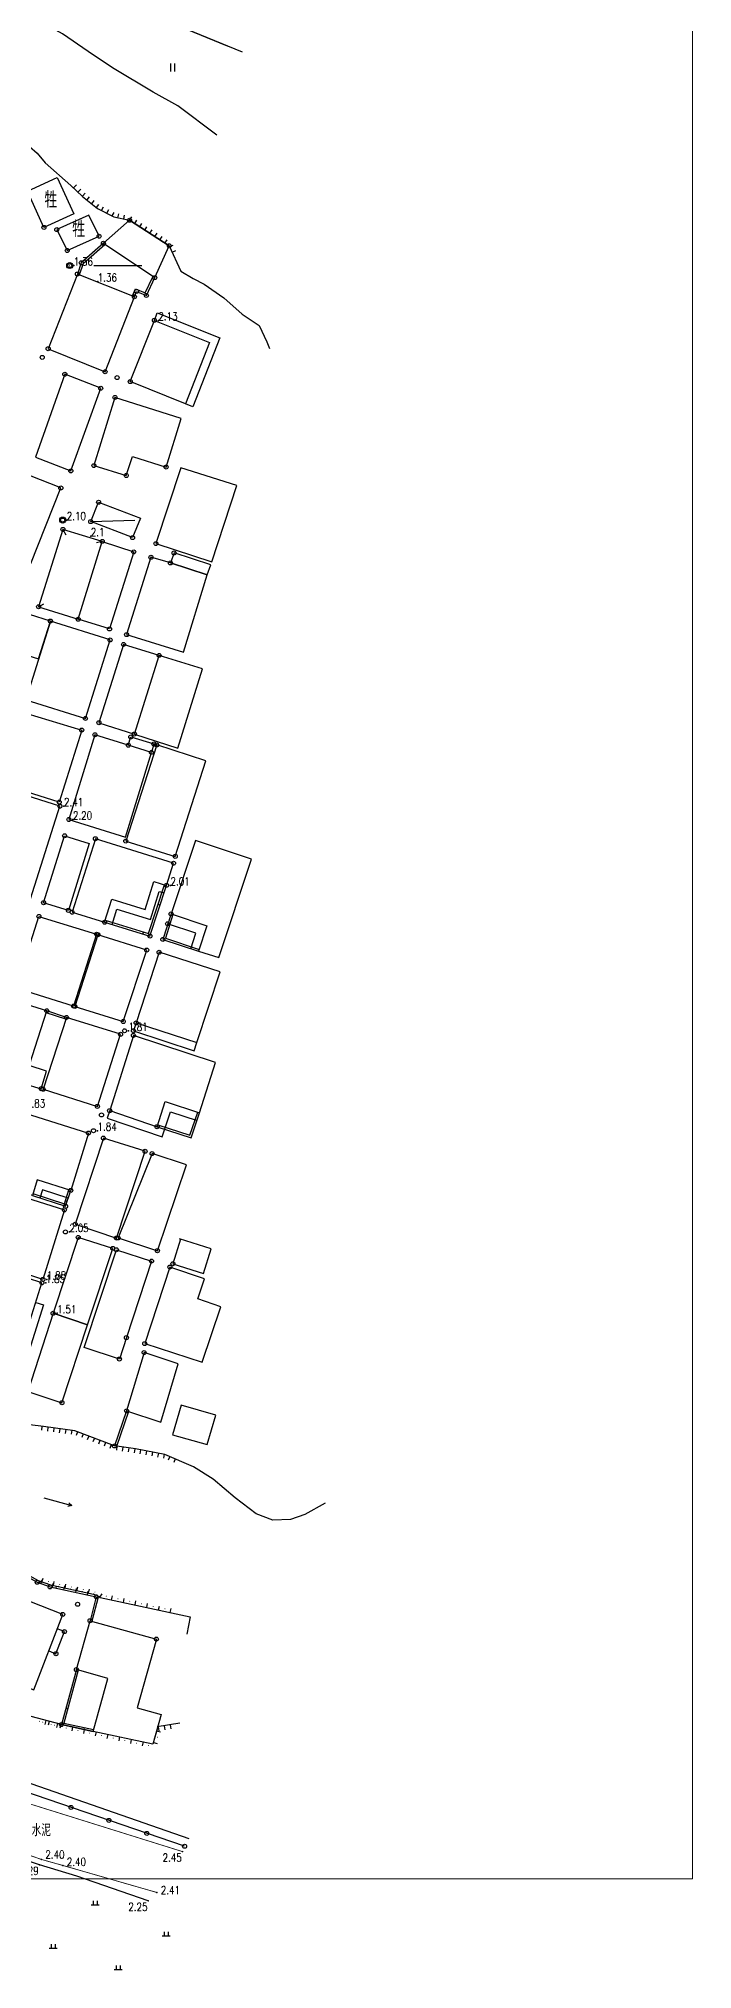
# Model space of a CAD drawing. Extents: x 500036 to 1001740, y 2543128 to 5086681.
# Drawn here: x 500893 to 500974.7, y 2544147.6 to 2544388.8 of the extents above; entities that cross this region are included whole.
import ezdxf
from ezdxf.enums import TextEntityAlignment as Align

# ---------------------------------------------------------------- set-up
doc = ezdxf.new("R2010")
doc.units = 0
doc.header["$LTSCALE"] = 0.5
doc.layers.get('0').update_dxf_attribs({"linetype": 'CONTINUOUS', "lineweight": 5})
doc.layers.add('GCD', color=8, linetype='CONTINUOUS')
doc.layers.add('地形图', color=8, linetype='CONTINUOUS')
doc.styles.add('HZ', font='romans.shx', dxfattribs={"width": 0.8, "bigfont": 'hztxt.shx'})
doc.linetypes.add('10421', pattern='A,2,[150,AAA.SHX,S=1,R=0,X=0,Y=1],1e-11', length=2)

# ---------------------------------------------------------------- blocks, each defined once
blk = doc.blocks.new('gc121')
for p, q in [((-0.5, -1), (-0.5, 1)), ((0.5, -1), (0.5, 1))]:
    blk.add_line(p, q)
blk = doc.blocks.new('VH')
at = {"const_width": 0.000125}
blk.add_lwpolyline([(-0.00006, 0, 1), (0.00006, 0, 1)], format="xyb", close=True, dxfattribs=at)
blk = doc.blocks.new('A501')
for radius in [0.00075, 0.000014]:
    blk.add_circle((0, 0), radius)
blk = doc.blocks.new('HM')
for p, q in [((0, 0), (0.00725, 0)), ((0.00325, 0), (0.00325, 0)), ((0.00635, 0.0005), (0.00725, 0)), ((0.00725, 0), (0.00635, -0.0005))]:
    blk.add_line(p, q)
blk = doc.blocks.new('SE')
at = {"style": 'HZ', "width": 0.8}
blk.add_text('牲', height=0.004, dxfattribs=at).set_placement((-0.00166, -0.00138))
blk = doc.blocks.new('gc119')
for p, q in [((-1, 0), (1, 0)), ((-0.5, 1), (-0.5, 0)), ((0.5, 1), (0.5, 0))]:
    blk.add_line(p, q)
blk = doc.blocks.new('gc170')
at = {"linetype": 'Continuous'}
blk.add_circle((0, 0), 0.5, dxfattribs=at)
blk = doc.blocks.new('GC200')
at = {"linetype": 'Continuous', "const_width": 0.2, "flags": 128}
blk.add_lwpolyline([(-0.1, 0, 1), (0.1, 0, 1)], format="xyb", close=True, dxfattribs=at)

msp = doc.modelspace()

# ---------------------------------------------------------------- linework, layer by layer
msp.add_lwpolyline([(500612.923, 2544631.656), (500974.652, 2544631.656), (500974.652, 2544158.863), (500612.923, 2544158.863)], close=True)
at = {"layer": '地形图'}
for p, q in [((500916.61, 2544387.867), (500856.735, 2544412.423)), ((500896.04, 2544327.48), (500896.389, 2544326.816)), ((500900.96, 2544325.97), (500900.233, 2544325.784)), ((500893.01, 2544317.81), (500893.675, 2544318.156))]:
    msp.add_line(p, q, dxfattribs=at)
at = {"layer": '地形图', "linetype": 'Continuous'}
for p, q in [((500897.38, 2544370.145), (500897.724, 2544370.507)), ((500897.924, 2544369.629), (500898.268, 2544369.991)), ((500898.468, 2544369.112), (500898.812, 2544369.475)), ((500899.05, 2544368.639), (500899.363, 2544369.029)), ((500899.634, 2544368.169), (500899.947, 2544368.559)), ((500900.218, 2544367.699), (500900.532, 2544368.088)), ((500900.865, 2544367.325), (500901.095, 2544367.769)), ((500901.532, 2544366.98), (500901.761, 2544367.425)), ((500902.198, 2544366.636), (500902.427, 2544367.08)), ((500902.911, 2544366.42), (500903.018, 2544366.908)), ((500903.643, 2544366.258), (500903.751, 2544366.747)), ((500904.373, 2544366.092), (500904.644, 2544366.512)), ((500905.004, 2544365.686), (500905.274, 2544366.106)), ((500905.635, 2544365.28), (500905.905, 2544365.701)), ((500906.266, 2544364.874), (500906.536, 2544365.295)), ((500906.896, 2544364.469), (500907.167, 2544364.889)), ((500907.527, 2544364.063), (500907.798, 2544364.484)), ((500908.158, 2544363.657), (500908.428, 2544364.078)), ((500908.789, 2544363.252), (500909.059, 2544363.672)), ((500901.09, 2544363.23), (500901.256, 2544363.043)), ((500909.369, 2544362.802), (500909.824, 2544363.008)), ((500909.678, 2544362.119), (500910.134, 2544362.325)), ((500897.905, 2544359.537), (500898.141, 2544359.454)), ((500899.89, 2544360.44), (500905.89, 2544360.44)), ((500904.97, 2544356.54), (500904.74, 2544356.638)), ((500899.51, 2544328.45), (500905.02, 2544328.64)), ((500908.176, 2544280.537), (500907.938, 2544280.615)), ((500909.55, 2544279.43), (500909.788, 2544279.353)), ((500901.25, 2544278.4), (500901.323, 2544278.639)), ((500906.029, 2544276.931), (500906.103, 2544277.17)), ((500896.48, 2544266.5), (500896.4, 2544266.263)), ((500907.8, 2544252.85), (500907.877, 2544253.088)), ((500896.574, 2544243.504), (500896.336, 2544243.581)), ((500903.99, 2544217.34), (500904.226, 2544217.259)), ((500893.426, 2544215.408), (500893.357, 2544214.913)), ((500894.169, 2544215.309), (500894.104, 2544214.813)), ((500894.913, 2544215.211), (500894.847, 2544214.716)), ((500895.656, 2544215.113), (500895.591, 2544214.618)), ((500896.4, 2544215.015), (500896.335, 2544214.52)), ((500897.143, 2544214.918), (500897.078, 2544214.422)), ((500897.866, 2544214.737), (500897.686, 2544214.271)), ((500898.566, 2544214.468), (500898.386, 2544214.001)), ((500899.266, 2544214.198), (500899.086, 2544213.731)), ((500899.966, 2544213.928), (500899.786, 2544213.462)), ((500900.665, 2544213.659), (500900.486, 2544213.192)), ((500901.365, 2544213.389), (500901.186, 2544212.923)), ((500902.065, 2544213.12), (500901.886, 2544212.653)), ((500902.783, 2544212.918), (500902.714, 2544212.423)), ((500903.525, 2544212.814), (500903.456, 2544212.319)), ((500904.268, 2544212.711), (500904.199, 2544212.215)), ((500905.011, 2544212.607), (500904.942, 2544212.112)), ((500905.749, 2544212.473), (500905.657, 2544211.982)), ((500906.486, 2544212.335), (500906.394, 2544211.844)), ((500907.223, 2544212.197), (500907.131, 2544211.706)), ((500907.96, 2544212.059), (500907.868, 2544211.568)), ((500908.698, 2544211.921), (500908.606, 2544211.429)), ((500909.389, 2544211.635), (500909.188, 2544211.177)), ((500910.076, 2544211.333), (500909.875, 2544210.876)), ((500893.278, 2544195.76), (500893.446, 2544196.231)), ((500893.424, 2544195.974), (500893.592, 2544196.445)), ((500894.701, 2544195.292), (500894.806, 2544195.781)), ((500894.85, 2544195.515), (500894.955, 2544196.004)), ((500895.19, 2544195.187), (500895.243, 2544195.431)), ((500896.168, 2544194.977), (500896.273, 2544195.465)), ((500896.316, 2544195.2), (500896.421, 2544195.689)), ((500897.634, 2544194.661), (500897.739, 2544195.15)), ((500897.783, 2544194.885), (500897.888, 2544195.374)), ((500899.101, 2544194.346), (500899.206, 2544194.835)), ((500899.249, 2544194.57), (500899.355, 2544195.059)), ((500900.079, 2544194.136), (500900.131, 2544194.381)), ((500900.2, 2544194.11), (500900.442, 2544194.048)), ((500900.662, 2544194.067), (500900.949, 2544194.477)), ((500902.12, 2544193.733), (500902.226, 2544194.222)), ((500903.587, 2544193.416), (500903.692, 2544193.905)), ((500905.053, 2544193.099), (500905.158, 2544193.588)), ((500906.519, 2544192.782), (500906.624, 2544193.27)), ((500907.985, 2544192.465), (500908.091, 2544192.953)), ((500909.451, 2544192.148), (500909.557, 2544192.636)), ((500897.72, 2544185.01), (500897.961, 2544184.944)), ((500893.916, 2544178.659), (500893.789, 2544178.175)), ((500894.326, 2544178.551), (500894.198, 2544178.068)), ((500895.366, 2544178.277), (500895.239, 2544177.794)), ((500895.776, 2544178.169), (500895.649, 2544177.686)), ((500896.405, 2544180.186), (500896.646, 2544180.12)), ((500908.681, 2544177.986), (500908.762, 2544177.493)), ((500909.421, 2544178.108), (500909.502, 2544177.615)), ((500897.242, 2544177.852), (500897.138, 2544177.363)), ((500898.709, 2544177.539), (500898.605, 2544177.05)), ((500898.676, 2544177.546), (500898.728, 2544177.79)), ((500900.176, 2544177.225), (500900.071, 2544176.736)), ((500901.643, 2544176.912), (500901.538, 2544176.423)), ((500903.11, 2544176.598), (500903.005, 2544176.109)), ((500904.577, 2544176.284), (500904.472, 2544175.795)), ((500906.043, 2544175.971), (500905.939, 2544175.482)), ((500907.346, 2544175.928), (500907.828, 2544175.794)), ((500907.748, 2544177.373), (500908.229, 2544177.239)), ((500907.941, 2544177.865), (500908.022, 2544177.371))]:
    msp.add_line(p, q, dxfattribs=at)
at = {"layer": '地形图', "linetype": '10421', "flags": 128}
for points in [[(500915.277, 2544376.723), (500910.393, 2544380.376), (500907.312, 2544382.098), (500902.249, 2544385.155), (500899.183, 2544387.19), (500896.004, 2544389.391), (500892.138, 2544391.496), (500888.278, 2544392.84), (500883.656, 2544394.192), (500880.2, 2544395.303), (500878.123, 2544395.843), (500875.197, 2544396.556), (500873.069, 2544397.148), (500870.753, 2544397.956), (500868.832, 2544398.863), (500867.069, 2544399.893), (500864.798, 2544400.624), (500862.923, 2544401.474), (500859.972, 2544403.107), (500857.553, 2544404.679), (500855.561, 2544406.064), (500853.395, 2544407.568), (500851.424, 2544408.534), (500849.516, 2544409.603), (500848.14, 2544410.735), (500845.602, 2544413.071), (500845.169, 2544413.673), (500845.079, 2544414.166), (500845.125, 2544414.675), (500845.325, 2544415.132), (500848.943, 2544418.437), (500850.413, 2544420.201), (500851.514, 2544422.163), (500853.106, 2544425.687), (500853.603, 2544427.359), (500853.544, 2544428.454), (500853.385, 2544429.438), (500849.502, 2544440.448), (500848.428, 2544443.163), (500846.62, 2544447.672), (500846.072, 2544448.777), (500845.509, 2544449.617), (500844.518, 2544450.613), (500841.145, 2544453.18), (500840.557, 2544453.485), (500840.041, 2544453.583), (500839.25, 2544453.408), (500838.617, 2544453.195), (500827.709, 2544447.527), (500826.876, 2544447.339), (500826.042, 2544447.273), (500825.235, 2544447.443), (500824.38, 2544447.782), (500819.001, 2544450.733), (500817.124, 2544451.523), (500807.332, 2544454.196), (500807.071, 2544454.194), (500806.879, 2544454.159), (500806.613, 2544453.956), (500806.473, 2544453.695), (500806.433, 2544453.086), (500806.368, 2544452.861), (500806.272, 2544452.759), (500806.108, 2544452.734), (500805.977, 2544452.738), (500796.644, 2544452.959), (500796.302, 2544453.046), (500796.076, 2544453.162), (500795.972, 2544453.418), (500795.953, 2544453.719), (500796.448, 2544465.1), (500796.742, 2544467.81), (500798.096, 2544476.65), (500799.065, 2544479.813), (500800.126, 2544482.424), (500801.606, 2544484.543), (500803.193, 2544485.635), (500804.051, 2544486.455), (500804.482, 2544487.408), (500804.639, 2544488.123), (500804.735, 2544488.84), (500804.682, 2544489.66), (500803.546, 2544492.832), (500802.18, 2544495.703), (500800.886, 2544498.209), (500798.971, 2544501.181), (500796.143, 2544504.725), (500795.279, 2544505.685), (500794.536, 2544506.34), (500792.928, 2544507.519), (500791.229, 2544508.422), (500787.147, 2544510.138), (500787.045, 2544510.311), (500786.987, 2544510.499), (500787.004, 2544510.732), (500787.074, 2544510.978), (500788.132, 2544511.652), (500788.615, 2544512.581), (500789.72, 2544517.383), (500791.928, 2544525.102), (500791.947, 2544525.461), (500791.768, 2544525.759), (500790.488, 2544526.313), (500790.419, 2544526.46), (500790.405, 2544526.599), (500790.459, 2544526.805), (500790.584, 2544526.972), (500793.638, 2544528.839), (500795.048, 2544529.898), (500795.807, 2544530.691), (500796.102, 2544531.754), (500796.278, 2544532.705), (500796.063, 2544534.819), (500794.822, 2544543.158), (500794.504, 2544550.178), (500794.336, 2544551.564), (500793.844, 2544552.436), (500791.976, 2544554.816), (500791.655, 2544555.448), (500791.498, 2544556.068), (500791.673, 2544557.237), (500793.896, 2544564.621), (500794.071, 2544565.615), (500794.043, 2544566.68), (500793.76, 2544567.395), (500793.373, 2544567.825), (500793.003, 2544568.119), (500788.674, 2544570.366), (500787.932, 2544570.894), (500786.866, 2544572.089), (500786.552, 2544572.232), (500786.177, 2544572.213), (500785.911, 2544572.14), (500784.568, 2544571.501), (500784.22, 2544571.462), (500783.936, 2544571.584), (500783.658, 2544571.825), (500781.315, 2544574.679), (500780.792, 2544575.422), (500771.222, 2544592.146), (500768.223, 2544596.959), (500763.422, 2544602.843), (500762.509, 2544604.954), (500762.143, 2544607.438), (500762.796, 2544612.677), (500762.968, 2544615.405), (500762.772, 2544617.437), (500762.56, 2544618.276), (500762.08, 2544619.391), (500759.666, 2544623.396), (500756.845, 2544627.253), (500754.758, 2544629.859), (500748.717, 2544637.332), (500745.772, 2544640.196), (500744.271, 2544641.139), (500739.765, 2544643.47), (500738.856, 2544644.145), (500734.602, 2544647.938), (500727.428, 2544654.943), (500726.662, 2544655.572), (500725.997, 2544656.011), (500718.841, 2544659.675), (500711.369, 2544662.626), (500709.798, 2544663.507), (500708.556, 2544664.648), (500705.02, 2544669.088), (500703.751, 2544670.377), (500702.387, 2544671.362), (500696.804, 2544674.396)], [(500751.828, 2544218.308), (500743.478, 2544223.963), (500741.913, 2544224.655), (500740.268, 2544225.036), (500736.89, 2544224.982), (500735.876, 2544225.105), (500734.744, 2544225.448), (500733.348, 2544226.226), (500727.764, 2544229.804), (500727.332, 2544230.244), (500727.128, 2544230.746), (500726.965, 2544231.359), (500727.073, 2544232.232), (500727.217, 2544232.942), (500729.398, 2544239.246), (500730.008, 2544241.715), (500730.507, 2544243.935), (500731.476, 2544247.418), (500731.594, 2544248.561), (500731.571, 2544249.703), (500731.373, 2544250.471), (500730.65, 2544251.268), (500729.811, 2544251.81), (500726.183, 2544253.815), (500722.683, 2544255.764), (500720.073, 2544256.647), (500718.528, 2544256.899), (500716.433, 2544256.877), (500714.603, 2544256.685), (500712.682, 2544256.304), (500710.228, 2544255.007), (500708.163, 2544253.681), (500706.684, 2544252.215), (500706.497, 2544252.095), (500706.321, 2544252.053), (500706.075, 2544252.112), (500705.858, 2544252.214), (500705.673, 2544252.639), (500705.61, 2544253.066), (500705.593, 2544254.54), (500705.856, 2544258.589), (500706.093, 2544260.71), (500706.62, 2544262.499), (500708.675, 2544267.258), (500710.126, 2544269.807), (500712.118, 2544271.954), (500714.747, 2544274.072), (500719.857, 2544278.15), (500722.382, 2544280.64), (500724.444, 2544284.136), (500726.573, 2544288.956), (500731.579, 2544298.81), (500732.291, 2544300.015), (500732.679, 2544301.597), (500732.535, 2544302.741), (500731.627, 2544303.763), (500725.289, 2544308.511), (500723.841, 2544309.386), (500719.015, 2544310.92), (500718.588, 2544311.351), (500718.38, 2544311.717), (500718.373, 2544312.29), (500718.469, 2544312.792), (500726.375, 2544328.993), (500732.87, 2544343.05), (500734.09, 2544345.607), (500741.539, 2544360.248), (500742.284, 2544361.221), (500744.512, 2544363.276), (500745.077, 2544364.072), (500745.83, 2544365.316), (500750.719, 2544375.332), (500752.034, 2544377.447), (500753.152, 2544379.037), (500756.099, 2544382.681), (500757.179, 2544384.59), (500758.034, 2544387.159), (500759.511, 2544398.075), (500759.989, 2544400.572), (500761.203, 2544404.147), (500763.465, 2544409.907), (500763.937, 2544411.449), (500764.381, 2544413.612), (500766.33, 2544420.699), (500766.992, 2544422.07), (500768.222, 2544422.933), (500770.083, 2544423.655), (500770.995, 2544423.832), (500773.391, 2544423.773), (500776.854, 2544423.336), (500781.317, 2544422.544), (500788.45, 2544420.815), (500792.487, 2544419.489), (500805.896, 2544412.731), (500808.767, 2544410.975), (500817.322, 2544406.853), (500819.274, 2544405.621), (500822.164, 2544403.458), (500825.651, 2544401.178), (500827.528, 2544400.364), (500836.578, 2544397.148), (500847.324, 2544392.841), (500866.073, 2544386.06), (500868.131, 2544385.093), (500869.506, 2544384.103), (500871.51, 2544382.51), (500873.622, 2544381.639), (500875.283, 2544381.37), (500877.148, 2544381.174), (500879.325, 2544380.443), (500882.247, 2544379.286), (500885.09, 2544377.837), (500886.698, 2544377.339), (500888.787, 2544376.723), (500890.343, 2544376.124), (500891.859, 2544375.31), (500892.842, 2544374.501), (500893.834, 2544373.26), (500897.045, 2544370.462)], [(500875.068, 2544179.122), (500874.282, 2544176.933), (500911.784, 2544163.93)], [(500906.704, 2544156.122), (500897.782, 2544159.192), (500893.119, 2544160.622), (500886.968, 2544162.658), (500880.805, 2544164.503), (500879.296, 2544164.778), (500878.047, 2544164.827), (500874.194, 2544164.345)]]:
    msp.add_lwpolyline(points, dxfattribs=at)
at = {"layer": '地形图', "flags": 128}
msp.add_lwpolyline([(500918.46, 2544387.109), (500854.884, 2544413.182), (500760.916, 2544454.659), (500734.3, 2544467.87)], dxfattribs=at)
at = {"layer": '地形图', "linetype": 'Continuous'}
for points in [[(500893.67, 2544365.21), (500891.6, 2544369.72), (500895.326, 2544371.43), (500897.396, 2544366.92)], [(500900.56, 2544364.11), (500899.26, 2544366.72), (500895.28, 2544364.93), (500896.58, 2544362.32)], [(500909.32, 2544362.91), (500904.36, 2544366.1), (500901.09, 2544363.23), (500907.5, 2544358.93)], [(500897.85, 2544359.38), (500894.2, 2544350.05), (500901.31, 2544347.17), (500904.97, 2544356.54)], [(500904.46, 2544345.94), (500907.46, 2544353.59), (500914.35, 2544350.83), (500911.34, 2544343.15)], [(500900.76, 2544345.11), (500896.28, 2544346.86), (500892.6, 2544336.48), (500897.03, 2544334.79)], [(500886.75, 2544332.94), (500888.12, 2544332.371), (500886.235, 2544327.835), (500884.85, 2544328.41), (500884.04, 2544326.46), (500892.05, 2544323.23), (500895.78, 2544332.65), (500887.93, 2544335.74)], [(500910.77, 2544335.18), (500907.65, 2544325.71), (500914.62, 2544323.44), (500917.75, 2544332.97)], [(500899.51, 2544328.45), (500900.5, 2544330.87), (500905.73, 2544328.87), (500904.74, 2544326.45)], [(500900.96, 2544325.97), (500896.04, 2544327.48), (500893.01, 2544317.81), (500897.95, 2544316.24)], [(500901.86, 2544315.04), (500897.95, 2544316.24), (500900.96, 2544325.97), (500904.89, 2544324.67)], [(500914.07, 2544321.81), (500909.47, 2544323.28), (500907.04, 2544323.99), (500904, 2544314.33), (500911.09, 2544312.15)], [(500914.51, 2544323.06), (500909.92, 2544324.53), (500909.47, 2544323.28), (500914.07, 2544321.81)], [(500894.48, 2544316.02), (500891.88, 2544316.84), (500889.66, 2544312.36), (500893.01, 2544311.314)], [(500894.48, 2544316.02), (500891.4, 2544306.16), (500898.86, 2544303.85), (500901.94, 2544313.66)], [(500908.06, 2544311.73), (500903.61, 2544313.1), (500900.54, 2544303.32), (500904.97, 2544301.91)], [(500895.58, 2544293.4), (500887.39, 2544295.97), (500890.18, 2544304.91), (500898.39, 2544302.4)], [(500896.79, 2544291.23), (500903.85, 2544289.03), (500907.1, 2544299.61), (500904.21, 2544300.51), (500900.04, 2544301.81)], [(500910.08, 2544286.62), (500913.89, 2544298.56), (500907.75, 2544300.54), (500903.89, 2544288.53)], [(500887.05, 2544282.89), (500892, 2544281.31), (500895.66, 2544292.89), (500890.65, 2544294.46)], [(500899.34, 2544288.23), (500896.72, 2544279.87), (500893.63, 2544280.83), (500896.25, 2544289.19)], [(500901.25, 2544278.4), (500902.133, 2544281.267), (500906.323, 2544279.977), (500907.407, 2544283.5), (500908.98, 2544283), (500909.86, 2544285.77), (500900.1, 2544288.83), (500897.19, 2544279.65)], [(500915.5, 2544273.97), (500919.592, 2544286.274), (500912.6, 2544288.6), (500909.55, 2544279.43), (500914.019, 2544277.944), (500912.96, 2544274.76)], [(500890.21, 2544270.17), (500893.05, 2544279.12), (500900.25, 2544276.9), (500897.37, 2544267.91)], [(500900.41, 2544276.83), (500897.54, 2544267.87), (500903.58, 2544265.99), (500906.51, 2544274.91)], [(500908.06, 2544274.64), (500905.19, 2544265.82), (500912.77, 2544263.38), (500915.69, 2544272.21)], [(500889.74, 2544268.65), (500886.89, 2544259.63), (500891.13, 2544258.24), (500894.03, 2544267.33)], [(500896.48, 2544266.5), (500893.57, 2544257.52), (500900.34, 2544255.39), (500903.24, 2544264.39)], [(500913.11, 2544254.57), (500915.1, 2544260.88), (500904.84, 2544264.25), (500901.88, 2544254.86), (500907.8, 2544252.85), (500908.827, 2544255.977)], [(500891.13, 2544258.24), (500893.34, 2544257.59), (500893.989, 2544259.797), (500891.845, 2544260.481)], [(500897.02, 2544244.89), (500892.83, 2544246.189), (500892.227, 2544244.243), (500889.17, 2544245.19), (500892, 2544254.32), (500899.23, 2544252.05)], [(500901.09, 2544251.42), (500897.58, 2544240.66), (500902.73, 2544238.94), (500906.3, 2544249.77)], [(500907.18, 2544249.49), (500902.94, 2544238.95), (500907.84, 2544237.35), (500911.49, 2544248.08)], [(500893.54, 2544233.77), (500886.31, 2544236.12), (500889, 2544244.76), (500896.22, 2544242.46)], [(500897.95, 2544239.01), (500894.82, 2544229.53), (500899.131, 2544228.11), (500902.27, 2544237.64)], [(500907.11, 2544236.05), (500903.97, 2544226.49), (500903.09, 2544223.82), (500898.709, 2544225.259), (500902.72, 2544237.47)], [(500890.71, 2544224.66), (500893.41, 2544233.34), (500886.21, 2544235.66), (500882.88, 2544225.15), (500886.1, 2544224.148), (500886.652, 2544225.922)], [(500915.77, 2544230.35), (500912.88, 2544231.325), (500913.731, 2544233.85), (500909.4, 2544235.31), (500906.26, 2544225.75), (500913.44, 2544223.44)], [(500895.92, 2544218.36), (500899.131, 2544228.11), (500894.82, 2544229.53), (500891.64, 2544219.77)], [(500906.18, 2544224.63), (500903.99, 2544217.34), (500908.25, 2544215.94), (500910.44, 2544223.23)], [(500915.12, 2544216.82), (500910.791, 2544218.049), (500909.741, 2544214.349), (500914.07, 2544213.12)], [(500884.25, 2544186.7), (500889.231, 2544184.795), (500888.861, 2544183.827), (500892.41, 2544182.47), (500896.02, 2544191.91), (500887.54, 2544195.22)]]:
    msp.add_lwpolyline(points, close=True, dxfattribs=at)
for points in [[(500897.045, 2544370.462), (500898.505, 2544369.077), (500900.358, 2544367.587), (500902.396, 2544366.534), (500904.36, 2544366.1), (500904.36, 2544366.1), (500909.32, 2544362.91), (500910.747, 2544359.757), (500912.299, 2544358.816), (500913.69, 2544358.104), (500916.137, 2544356.418), (500918.429, 2544354.365), (500920.561, 2544352.949), (500921.52, 2544350.895), (500921.83, 2544350.06)], [(500901.09, 2544363.23), (500898.34, 2544360.78), (500897.85, 2544359.38)], [(500901.256, 2544363.043), (500898.555, 2544360.636), (500898.086, 2544359.297)], [(500904.74, 2544356.638), (500905.117, 2544357.526), (500906.334, 2544357.022), (500907.273, 2544359.036)], [(500904.97, 2544356.54), (500905.25, 2544357.2), (500906.46, 2544356.7), (500907.5, 2544358.93)], [(500907.46, 2544353.59), (500907.832, 2544354.518), (500915.643, 2544351.389), (500912.271, 2544342.785), (500911.34, 2544343.15)], [(500904.716, 2544336.602), (500908.93, 2544335.27), (500910.83, 2544341.34), (500902.54, 2544343.96), (500899.91, 2544335.45), (500903.96, 2544334.21), (500904.716, 2544336.602)], [(500904.97, 2544301.91), (500910.4, 2544300.15), (500913.47, 2544310.04), (500908.06, 2544311.73)], [(500904.52, 2544301.54), (500907.41, 2544300.67), (500907.1, 2544299.61), (500904.21, 2544300.51)], [(500904.21, 2544300.51), (500904.52, 2544301.54)], [(500901.25, 2544278.4), (500906.91, 2544276.66), (500908.98, 2544283)], [(500901.323, 2544278.639), (500906.749, 2544276.971), (500908.742, 2544283.078)], [(500902.206, 2544278.106), (500902.794, 2544280.017), (500906.984, 2544278.727), (500908.066, 2544282.241), (500908.67, 2544282.049)], [(500909.55, 2544279.43), (500908.52, 2544276.24), (500912.96, 2544274.76)], [(500909.788, 2544279.353), (500908.834, 2544276.399), (500913.039, 2544274.997)], [(500912.011, 2544275.076), (500912.658, 2544277.02), (500909.11, 2544278.2)], [(500896.48, 2544266.5), (500894.03, 2544267.33)], [(500896.4, 2544266.263), (500893.95, 2544267.093)], [(500905.19, 2544265.82), (500904.85, 2544264.83), (500912.422, 2544262.326), (500912.77, 2544263.38)], [(500901.88, 2544254.86), (500901.558, 2544253.913), (500908.435, 2544251.578), (500909.465, 2544254.715), (500912.793, 2544253.622)], [(500907.8, 2544252.85), (500912.07, 2544251.46), (500913.11, 2544254.57)], [(500907.877, 2544253.088), (500911.912, 2544251.774), (500912.873, 2544254.649)], [(500892.227, 2544244.243), (500896.38, 2544242.9), (500897.02, 2544244.89)], [(500892.303, 2544244.48), (500896.219, 2544243.215), (500896.782, 2544244.967)], [(500896.714, 2544243.938), (500893.489, 2544244.938), (500893.178, 2544243.935)], [(500910.734, 2544238.801), (500909.77, 2544235.72), (500913.587, 2544234.525), (500914.552, 2544237.606), (500910.61, 2544238.84)], [(500892.641, 2544230.867), (500893.596, 2544230.57), (500891.368, 2544223.408), (500887.31, 2544224.67), (500886.273, 2544221.337)], [(500903.99, 2544217.34), (500902.48, 2544212.96)], [(500904.226, 2544217.259), (500902.716, 2544212.879)], [(500928.782, 2544205.801), (500926.242, 2544204.403), (500924.458, 2544203.759), (500922.261, 2544203.678), (500920.186, 2544204.498), (500917.551, 2544206.465), (500914.818, 2544208.814), (500912.363, 2544210.33), (500908.765, 2544211.908), (500905.105, 2544212.594), (500902.48, 2544212.96), (500897.53, 2544214.867), (500893.634, 2544215.38), (500891.921, 2544215.616), (500889.262, 2544216.012), (500887.948, 2544216.105)], [(500886.517, 2544200), (500890.66, 2544197.14), (500892.83, 2544195.92), (500894.43, 2544195.35), (500900.2, 2544194.11)], [(500886.517, 2544200), (500890.66, 2544197.14), (500892.83, 2544195.92), (500894.43, 2544195.35), (500900.2, 2544194.11)], [(500886.659, 2544200.206), (500890.793, 2544197.352), (500892.934, 2544196.148), (500894.499, 2544195.591), (500900.253, 2544194.354)], [(500886.659, 2544200.206), (500890.793, 2544197.352), (500892.934, 2544196.148), (500894.499, 2544195.591), (500900.253, 2544194.354)], [(500900.2, 2544194.11), (500899.43, 2544191.12)], [(500900.442, 2544194.048), (500899.672, 2544191.058)], [(500900.253, 2544194.354), (500900.701, 2544194.04), (500911.937, 2544191.61), (500911.506, 2544189.428)], [(500894.273, 2544187.343), (500895.17, 2544187), (500896.23, 2544189.76), (500895.329, 2544190.104)], [(500899.82, 2544177.301), (500901.668, 2544183.905), (500897.72, 2544185.01), (500899.43, 2544191.12), (500907.71, 2544188.82), (500905.328, 2544180.245), (500908.315, 2544179.415), (500907.284, 2544175.705), (500899.82, 2544177.301)], [(500897.72, 2544185.01), (500895.85, 2544178.15), (500899.82, 2544177.301)], [(500897.961, 2544184.944), (500896.161, 2544178.339), (500899.872, 2544177.546)], [(500907.882, 2544177.855), (500907.284, 2544175.705), (500899.82, 2544177.301), (500895.85, 2544178.15), (500891.29, 2544179.35), (500882.06, 2544180.9), (500880.91, 2544181.26)], [(500895.85, 2544178.15), (500891.29, 2544179.35)], [(500910.654, 2544178.311), (500907.82, 2544177.845)]]:
    msp.add_lwpolyline(points, dxfattribs=at)
at = {"layer": '地形图', "linetype": 'Continuous', "const_width": 0.1, "flags": 128}
for points in [[(500754.608, 2544215.045), (500752.662, 2544211.745), (500752.268, 2544210.5), (500752.62, 2544207.574), (500752.929, 2544206.164), (500753.449, 2544204.874), (500753.904, 2544204.214), (500769.78, 2544202.247), (500772.012, 2544201.789), (500777.353, 2544200.782), (500781.308, 2544200.127), (500792.328, 2544198.986), (500795.711, 2544198.46), (500805.802, 2544195.913), (500821.864, 2544191.884), (500832.019, 2544189.459), (500836.791, 2544188.08), (500842.51, 2544186.118), (500848.937, 2544183.658), (500870.014, 2544175.652), (500875.835, 2544173.48), (500882.372, 2544171.221), (500910.985, 2544162.274)], [(500907.768, 2544157.17), (500896.028, 2544160.545), (500893.346, 2544161.3), (500867.285, 2544170.428), (500852.03, 2544176.118), (500841.616, 2544180.191), (500839.542, 2544180.834), (500836.486, 2544181.656), (500833.001, 2544182.433), (500819.725, 2544185.654), (500761.585, 2544197.169), (500754.721, 2544198.154)]]:
    msp.add_lwpolyline(points, dxfattribs=at)
at = {"layer": '地形图', "linetype": 'Continuous', "flags": 128}
msp.add_lwpolyline([(500911.246, 2544162.94), (500874.088, 2544175.644)], dxfattribs=at)
at = {"layer": '地形图'}
for centre in [(500904.36, 2544366.1), (500893.67, 2544365.21), (500895.28, 2544364.93), (500900.56, 2544364.11), (500896.58, 2544362.32), (500901.09, 2544363.23), (500909.32, 2544362.91), (500896.89, 2544360.44), (500897.85, 2544359.38), (500898.34, 2544360.78), (500907.5, 2544358.93), (500904.97, 2544356.54), (500905.25, 2544357.2), (500906.46, 2544356.7), (500907.46, 2544353.59), (500893.46, 2544348.97), (500894.2, 2544350.05), (500896.28, 2544346.86), (500901.31, 2544347.17), (500900.76, 2544345.11), (500902.81, 2544346.44), (500904.46, 2544345.94), (500902.54, 2544343.96), (500897.03, 2544334.79), (500899.91, 2544335.45), (500908.93, 2544335.27), (500895.78, 2544332.65), (500903.96, 2544334.21), (500900.5, 2544330.87), (500896.02, 2544328.64), (500896.04, 2544327.48), (500899.51, 2544328.45), (500900.96, 2544325.97), (500904.74, 2544326.45), (500907.65, 2544325.71), (500904.89, 2544324.67), (500907.04, 2544323.99), (500909.47, 2544323.28), (500909.92, 2544324.53), (500893.01, 2544317.81), (500894.48, 2544316.02), (500897.95, 2544316.24), (500901.86, 2544315.04), (500901.94, 2544313.66), (500903.61, 2544313.1), (500904, 2544314.33), (500908.06, 2544311.73), (500898.86, 2544303.85), (500900.54, 2544303.32), (500898.39, 2544302.4), (500900.04, 2544301.81), (500904.52, 2544301.54), (500904.97, 2544301.91), (500907.41, 2544300.67), (500904.21, 2544300.51), (500907.1, 2544299.61), (500907.75, 2544300.54), (500895.58, 2544293.4), (500895.66, 2544292.89), (500895.67, 2544292.9), (500896.79, 2544291.23), (500896.25, 2544289.19), (500900.1, 2544288.83), (500903.89, 2544288.53), (500910.08, 2544286.62), (500909.86, 2544285.77), (500908.98, 2544283), (500893.05, 2544279.12), (500893.63, 2544280.83), (500896.72, 2544279.87), (500897.19, 2544279.65), (500909.55, 2544279.43), (500900.25, 2544276.9), (500900.41, 2544276.83), (500901.25, 2544278.4), (500906.91, 2544276.66), (500909.11, 2544278.2), (500906.51, 2544274.91), (500908.06, 2544274.64), (500908.52, 2544276.24), (500894.03, 2544267.33), (500897.37, 2544267.91), (500897.54, 2544267.87), (500896.48, 2544266.5), (500903.58, 2544265.99), (500903.74, 2544264.83), (500904.85, 2544264.83), (500905.19, 2544265.82), (500903.24, 2544264.39), (500904.84, 2544264.25), (500893.34, 2544257.59), (500893.57, 2544257.52), (500900.34, 2544255.39), (500901.88, 2544254.86), (500900.86, 2544254.31), (500907.8, 2544252.85), (500899.23, 2544252.05), (500899.86, 2544252.35), (500901.09, 2544251.42), (500906.3, 2544249.77), (500907.18, 2544249.49), (500896.38, 2544242.9), (500897.02, 2544244.89), (500896.22, 2544242.46), (500897.58, 2544240.66), (500896.36, 2544239.7), (500897.95, 2544239.01), (500902.73, 2544238.94), (500902.94, 2544238.95), (500902.27, 2544237.64), (500902.72, 2544237.47), (500907.11, 2544236.05), (500907.84, 2544237.35), (500909.77, 2544235.72), (500893.41, 2544233.34), (500893.54, 2544233.77), (500909.4, 2544235.31), (500894.82, 2544229.53), (500903.97, 2544226.49), (500903.09, 2544223.82), (500906.18, 2544224.63), (500906.26, 2544225.75), (500895.92, 2544218.36), (500903.99, 2544217.34), (500902.48, 2544212.96), (500892.83, 2544195.92), (500894.43, 2544195.35), (500897.88, 2544193.18), (500900.2, 2544194.11), (500896.02, 2544191.91), (500896.23, 2544189.76), (500899.43, 2544191.12), (500907.71, 2544188.82), (500895.17, 2544187), (500897.72, 2544185.01), (500895.85, 2544178.15)]:
    msp.add_circle(centre, 0.25, dxfattribs=at)
for p in [(500897.39, 2544360.44, 1.36), (500900.39, 2544358.44, 1.36), (500907.96, 2544353.59, 2.13), (500896.52, 2544328.64, 2.1), (500899.52, 2544326.64, 2.1), (500896.17, 2544292.9, 2.41), (500897.29, 2544291.23, 2.2), (500909.48, 2544283, 2.01), (500904.24, 2544264.83, 1.81), (500900.36, 2544252.35, 1.84), (500896.86, 2544239.7, 2.05), (500894.04, 2544233.77, 1.88), (500893.91, 2544233.34, 1.85), (500895.32, 2544229.53, 1.51)]:
    msp.add_point(p, dxfattribs=at)

# ---------------------------------------------------------------- block references
at = {"layer": '地形图', "linetype": 'Continuous', "xscale": 0.5, "yscale": 0.5}
for name, p in [('gc121', (500909.775, 2544385.179)), ('gc119', (500900.056, 2544155.605)), ('gc119', (500908.947, 2544151.757)), ('gc119', (500894.806, 2544150.218)), ('gc119', (500902.927, 2544147.56))]:
    msp.add_blockref(name, p, dxfattribs=at)
at = {"layer": '地形图', "linetype": 'Continuous', "xscale": 500, "yscale": 500, "zscale": 500}
for name, p in [('SE', (500894.566, 2544368.358)), ('SE', (500898.039, 2544364.679)), ('A501', (500896.89, 2544360.44)), ('A501', (500896.02, 2544328.64)), ('VH', (500894.086, 2544195.791)), ('VH', (500894.231, 2544196.005)), ('VH', (500895.498, 2544195.427)), ('VH', (500895.646, 2544195.651)), ('VH', (500896.964, 2544195.112)), ('VH', (500897.113, 2544195.336)), ('VH', (500898.431, 2544194.797)), ('VH', (500898.579, 2544195.021)), ('VH', (500900.046, 2544194.706)), ('VH', (500899.897, 2544194.482)), ('VH', (500901.451, 2544194.185)), ('VH', (500902.917, 2544193.868)), ('VH', (500904.383, 2544193.551)), ('VH', (500905.849, 2544193.234)), ('VH', (500907.315, 2544192.916)), ('VH', (500908.781, 2544192.599)), ('VH', (500893.114, 2544178.56)), ('VH', (500893.524, 2544178.452)), ('VH', (500894.565, 2544178.178)), ('VH', (500894.975, 2544178.07)), ('VH', (500896.446, 2544177.716)), ('VH', (500897.913, 2544177.402)), ('VH', (500899.38, 2544177.089)), ('VH', (500900.847, 2544176.775)), ('VH', (500902.314, 2544176.461)), ('VH', (500903.78, 2544176.148)), ('VH', (500905.247, 2544175.834)), ('VH', (500906.714, 2544175.521)), ('VH', (500907.836, 2544176.57))]:
    msp.add_blockref(name, p, dxfattribs=at)
at = {"layer": '地形图', "linetype": 'Continuous', "xscale": 499.9999999999346, "yscale": 500, "zscale": 500, "rotation": 344.5489999132665}
msp.add_blockref('HM', (500893.642, 2544206.473), dxfattribs=at)
at = {"layer": '地形图', "linetype": 'Continuous', "xscale": 0.5000000000379418, "yscale": 0.5, "rotation": 161.1249647301619}
for p in [(500897.052, 2544167.792), (500901.784, 2544166.175), (500906.515, 2544164.557), (500911.246, 2544162.94)]:
    msp.add_blockref('gc170', p, dxfattribs=at)
at = {"layer": '地形图', "linetype": 'Continuous'}
ref = msp.add_blockref('GC200', (500893.346, 2544161.3, 2.405), dxfattribs=dict(at, xscale=0.5, yscale=0.5, zscale=0.5))
ref.add_attrib('height', '2.40', dxfattribs={"layer": 'GCD', "linetype": 'Continuous', "height": 1, "style": 'HZ', "width": 0.8}).set_placement((500893.846, 2544161.9, 2.4), align=Align.MIDDLE_LEFT)
ref = msp.add_blockref('GC200', (500896.028, 2544160.545, 2.397), dxfattribs=dict(at, xscale=0.5, yscale=0.5, zscale=0.5))
ref.add_attrib('height', '2.40', dxfattribs={"layer": 'GCD', "linetype": 'Continuous', "height": 1, "style": 'HZ', "width": 0.8}).set_placement((500896.528, 2544160.995, 2.4), align=Align.MIDDLE_LEFT)
ref = msp.add_blockref('GC200', (500910.985, 2544162.274, 2.446), dxfattribs=dict(at, xscale=0.5, yscale=0.5, zscale=0.5))
ref.add_attrib('height', '2.45', dxfattribs={"layer": 'GCD', "linetype": 'Continuous', "height": 1, "style": 'HZ', "width": 0.8}).set_placement((500908.485, 2544161.524, 2.45), align=Align.MIDDLE_LEFT)
ref = msp.add_blockref('GC200', (500893.119, 2544160.622, 2.285), dxfattribs=dict(at, xscale=0.5, yscale=0.5, zscale=0.5))
ref.add_attrib('height', '2.29', dxfattribs={"layer": 'GCD', "linetype": 'Continuous', "height": 1, "style": 'HZ', "width": 0.8}).set_placement((500890.619, 2544159.872, 2.29), align=Align.MIDDLE_LEFT)
ref = msp.add_blockref('GC200', (500906.704, 2544156.122, 2.252), dxfattribs=dict(at, xscale=0.5, yscale=0.5, zscale=0.5))
ref.add_attrib('height', '2.25', dxfattribs={"layer": 'GCD', "linetype": 'Continuous', "height": 1, "style": 'HZ', "width": 0.8}).set_placement((500904.204, 2544155.372, 2.25), align=Align.MIDDLE_LEFT)
ref = msp.add_blockref('GC200', (500907.768, 2544157.17, 2.414), dxfattribs=dict(at, xscale=0.5, yscale=0.5, zscale=0.5))
ref.add_attrib('height', '2.41', dxfattribs={"layer": 'GCD', "linetype": 'Continuous', "height": 1, "style": 'HZ', "width": 0.8}).set_placement((500908.268, 2544157.47, 2.41), align=Align.MIDDLE_LEFT)

# ---------------------------------------------------------------- texts
at = {"layer": '地形图', "style": 'HZ', "width": 0.8}
for s, p in [('1.36', (500897.39, 2544360.44)), ('2.13', (500907.96, 2544353.59)), ('2.10', (500896.52, 2544328.64)), ('2.41', (500896.17, 2544292.9)), ('2.20', (500897.29, 2544291.23)), ('2.01', (500909.48, 2544283)), ('1.81', (500904.24, 2544264.83)), ('1.83', (500891.43, 2544255.26)), ('1.84', (500900.36, 2544252.35)), ('2.05', (500896.86, 2544239.7)), ('1.85', (500893.91, 2544233.34)), ('1.88', (500894.04, 2544233.77)), ('1.51', (500895.32, 2544229.53))]:
    msp.add_text(s, height=1, dxfattribs=at).set_placement(p)
at = {"layer": '地形图', "linetype": 'Continuous', "style": 'HZ', "width": 0.8}
for s, p in [('1.36', (500900.39, 2544358.44)), ('2.1', (500899.52, 2544326.64))]:
    msp.add_text(s, height=1, dxfattribs=at).set_placement(p)
msp.add_text('水泥', height=1.5, dxfattribs=at).set_placement((500893.342, 2544165.024), align=Align.MIDDLE)

doc.saveas('drawing.dxf')
